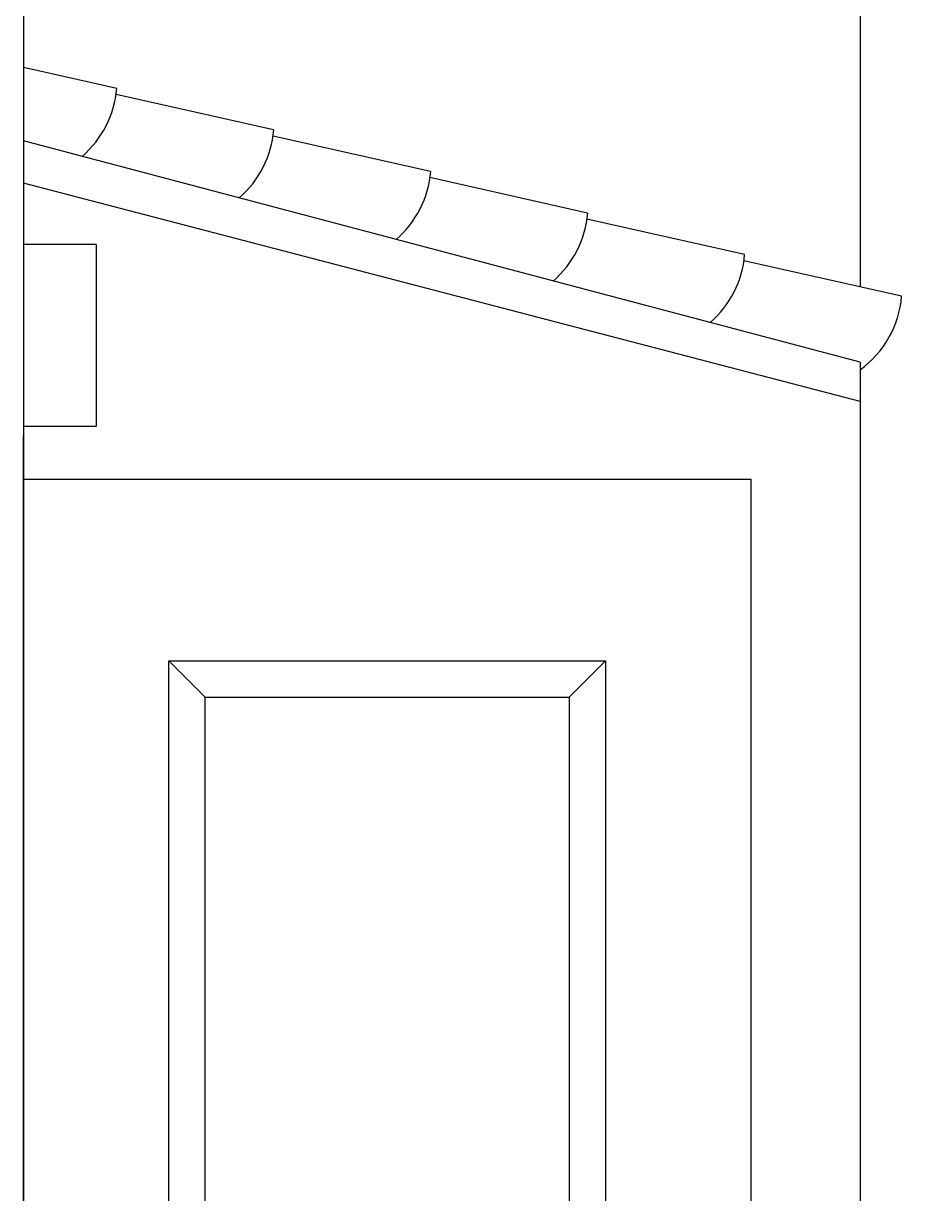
# Model space of a CAD drawing. Header units: inches. Extents: x 0.9 to 45.9, y 0.4 to 30.4.
# Drawn here: x 26.91 to 28.117, y 10.642 to 12.25 of the extents above; entities that cross this region are included whole.
import ezdxf

# ---------------------------------------------------------------- set-up
doc = ezdxf.new("R2010")
doc.units = ezdxf.units.IN
doc.header["$MEASUREMENT"] = 0
doc.layers.add('MUROS', color=9, linetype='Continuous')

msp = doc.modelspace()

# ---------------------------------------------------------------- linework, layer by layer
at = {"layer": 'MUROS'}
for p, q in [((26.9099, 12.8141, -0.074), (26.9099, 9.4343, -0.074)), ((28.0599, 12.8141, -0.074), (28.0599, 11.8885, -0.074)), ((28.0599, 11.7847, -0.0743), (26.9099, 12.0891, -0.0743)), ((28.0599, 11.7309, -0.074), (26.9099, 12.0309, -0.074)), ((27.0099, 11.9466, -0.074), (26.9099, 11.9466, -0.074)), ((27.0099, 11.9466, -0.074), (27.0099, 11.6966, -0.074)), ((28.0599, 11.7847, -0.074), (28.0599, 9.4342, -0.074)), ((27.0099, 11.6966, -0.074), (26.9099, 11.6966, -0.074)), ((26.9099, 9.4343, -0.074), (26.9099, 11.6836, -0.074)), ((26.9099, 11.6242, -0.074), (27.9099, 11.6243, -0.074)), ((27.9099, 11.6243, -0.074), (27.9099, 9.4343, -0.074)), ((27.9099, 11.6243, -0.074), (27.9099, 9.4343, -0.074)), ((27.1099, 11.3743, -0.074), (27.7099, 11.3743, -0.074)), ((27.1099, 9.9343, -0.074), (27.1099, 11.3743, -0.074)), ((27.1599, 11.3243, -0.074), (27.1099, 11.3743, -0.074)), ((27.6599, 11.3243, -0.074), (27.7099, 11.3743, -0.074)), ((27.7099, 11.3743, -0.074), (27.7099, 9.6344, -0.074)), ((27.1599, 11.3243, -0.074), (27.6599, 11.3243, -0.074)), ((27.1599, 9.9343, -0.074), (27.1599, 11.3243, -0.074)), ((27.6599, 11.3243, -0.074), (27.6599, 9.6844, -0.074))]:
    msp.add_line(p, q, dxfattribs=at)
at = {"layer": 'MUROS', "extrusion": (-0.000768811, -0.002947, 0.999995)}
for p, q in [((27.0382, 12.1612, -0.074), (26.9099, 12.19, -0.074)), ((27.2539, 12.1041, -0.074), (27.0372, 12.1528, -0.074)), ((27.4697, 12.047, -0.074), (27.253, 12.0957, -0.074)), ((27.6855, 11.9898, -0.074), (27.4688, 12.0386, -0.074)), ((27.9013, 11.9327, -0.074), (27.6846, 11.9814, -0.074)), ((28.1171, 11.8756, -0.074), (27.9003, 11.9243, -0.074))]:
    msp.add_line(p, q, dxfattribs=at)
for centre, start in [((26.9, 12.1722, -0.1306), 310.8429), ((27.1158, 12.1151, -0.1306), 310.8429), ((27.3316, 12.058, -0.1306), 310.8429), ((27.5474, 12.0009, -0.1306), 310.8429), ((27.7631, 11.9438, -0.1306), 310.8429), ((27.9789, 11.8866, -0.1306), 305.7294)]:
    msp.add_arc(centre, 0.1386, start, 355.291, dxfattribs=at)

doc.saveas('drawing.dxf')
